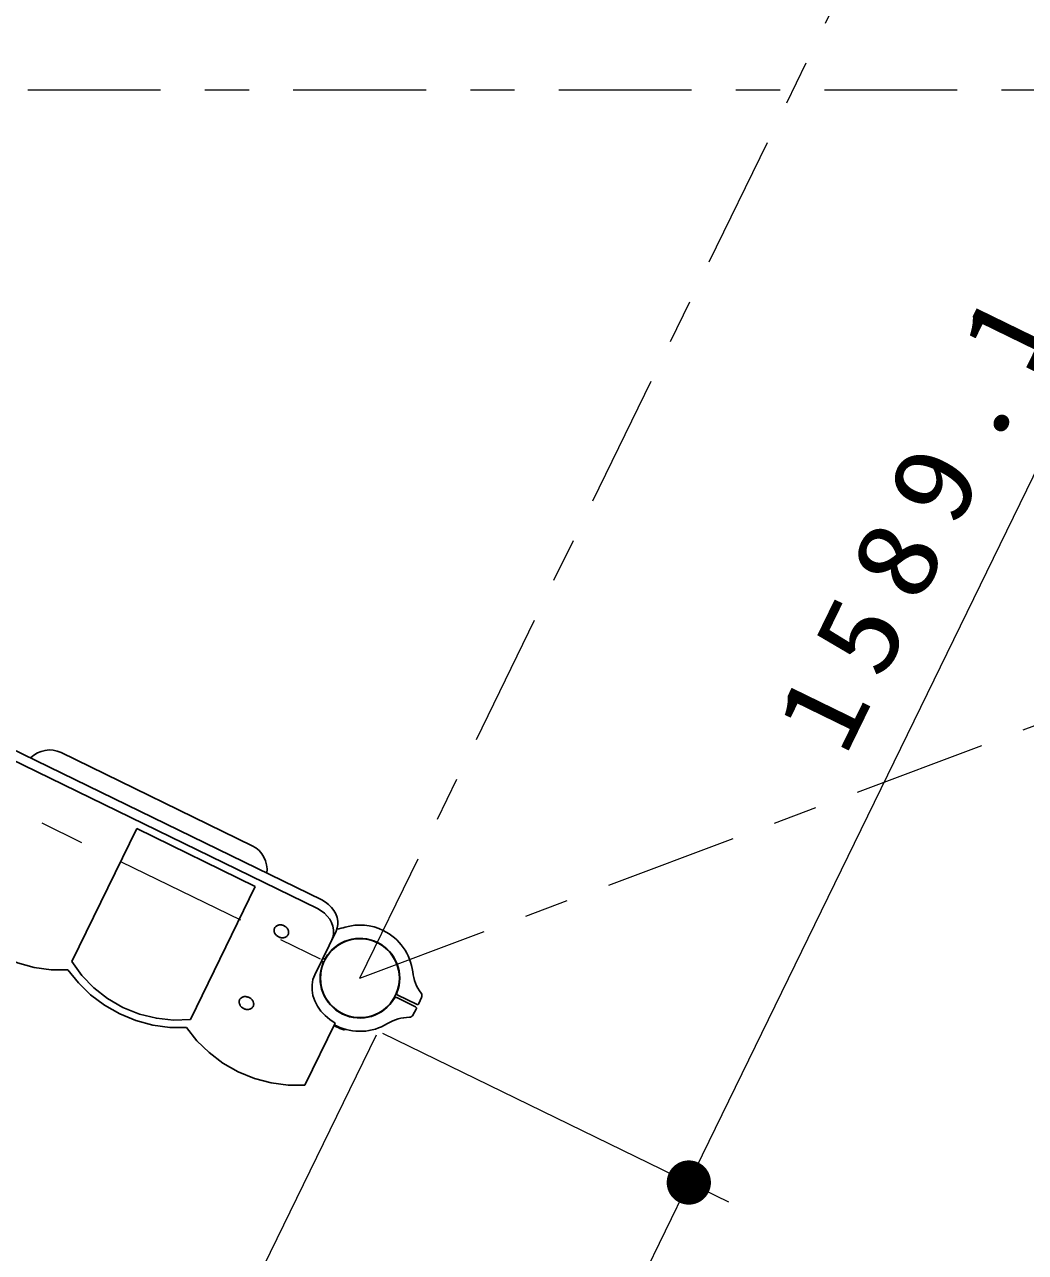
# Model space of a CAD drawing. Units: millimetres on the paper, scale 1:50. Extents: x -385 to 0, y -297 to 267.
# Drawn here: x -230.64 to -208.02, y 115.6 to 143.33 of the extents above; entities that cross this region are included whole.
import ezdxf

# ---------------------------------------------------------------- set-up
doc = ezdxf.new("R2010")
doc.units = ezdxf.units.MM
doc.linetypes.add('USER2', pattern=[6, 3, -1, 1, -1])
doc.layers.add('LY_1', color=7, linetype='Continuous', lineweight=25)
doc.styles.add('ＭＳ ゴシック', font='')
doc.styles.get('ＭＳ ゴシック').set_extended_font_data('MS Gothic')

# ---------------------------------------------------------------- blocks, each defined once
blk = doc.blocks.new('filled_dot')
at = {"color": 0, "linetype": 'Continuous', "lineweight": -2, "const_width": 1.25}
blk.add_lwpolyline([(-0.625, 0, 1), (0.625, 0, 1)], format="xyb", close=True, dxfattribs=at)

msp = doc.modelspace()

# ---------------------------------------------------------------- linework, layer by layer
at = {"layer": 'LY_1', "linetype": 'USER2', "lineweight": 13}
for p, q in [((-223.059, 121.793), (-148.094, 149.84)), ((-223.059, 121.793), (-209.907, 148.757)), ((-185.565, 141.851), (-345.565, 141.851)), ((-250.022, 134.944), (-223.059, 121.793))]:
    msp.add_line(p, q, dxfattribs=at)
at = {"layer": 'LY_1', "lineweight": 13}
for p, q in [((-201.697, 145.744), (-215.629, 117.178)), ((-222.696, 120.504), (-226.992, 111.696)), ((-222.55, 120.554), (-214.731, 116.74)), ((-215.629, 117.178), (-224.397, 99.202))]:
    msp.add_line(p, q, dxfattribs=at)
at = {"layer": 'LY_1', "color": 1}
for p, q in [((-234.616, 128.776), (-223.922, 123.561)), ((-234.712, 128.58), (-224.018, 123.365)), ((-224.079, 121.871), (-223.598, 122.856)), ((-224.305, 119.374), (-223.619, 120.781))]:
    msp.add_line(p, q, dxfattribs=at)
at = {"layer": 'LY_1', "color": 40}
msp.add_line((-229.808, 126.888), (-225.494, 124.784), dxfattribs=at)
at = {"layer": 'LY_1', "color": 2}
for p, q in [((-229.565, 122.167), (-228.099, 125.173)), ((-228.099, 125.173), (-225.424, 123.868)), ((-226.89, 120.862), (-225.424, 123.868)), ((-223.914, 122.177), (-223.926, 122.183)), ((-223.888, 122.231), (-223.9, 122.237)), ((-222.229, 121.355), (-221.806, 121.149)), ((-222.203, 121.409), (-221.779, 121.203)), ((-221.725, 121.222), (-221.666, 121.355)), ((-221.788, 121.094), (-221.862, 120.955))]:
    msp.add_line(p, q, dxfattribs=at)
at = {"layer": 'LY_1'}
msp.add_line((-223.397, 120.642), (-223.399, 120.639), dxfattribs=at)
at = {"layer": 'LY_1', "color": 1}
for points in [[(-223.598, 122.856), (-223.571, 122.928), (-223.558, 123.005), (-223.559, 123.085), (-223.575, 123.166), (-223.604, 123.245), (-223.646, 123.322), (-223.701, 123.393), (-223.766, 123.458), (-223.84, 123.514), (-223.922, 123.561)], [(-232.329, 123.288), (-232.095, 122.991), (-231.818, 122.721), (-231.504, 122.486), (-231.16, 122.291), (-230.795, 122.141), (-230.416, 122.038), (-230.033, 121.985), (-229.655, 121.983)], [(-223.694, 122.66), (-223.667, 122.732), (-223.654, 122.809), (-223.655, 122.889), (-223.67, 122.97), (-223.699, 123.049), (-223.742, 123.126), (-223.796, 123.197), (-223.862, 123.262), (-223.936, 123.318), (-224.018, 123.365)], [(-229.655, 121.983), (-229.421, 121.686), (-229.143, 121.417), (-228.829, 121.182), (-228.485, 120.987), (-228.12, 120.836), (-227.741, 120.733), (-227.358, 120.68), (-226.98, 120.679)], [(-224.079, 121.871), (-224.12, 121.761), (-224.142, 121.644), (-224.142, 121.523), (-224.122, 121.4), (-224.081, 121.279), (-224.021, 121.161), (-223.942, 121.05), (-223.848, 120.948), (-223.739, 120.858), (-223.619, 120.781)], [(-226.98, 120.679), (-226.746, 120.381), (-226.468, 120.112), (-226.154, 119.877), (-225.81, 119.682), (-225.445, 119.531), (-225.067, 119.428), (-224.684, 119.376), (-224.305, 119.374)]]:
    msp.add_lwpolyline(points, dxfattribs=at)
at = {"layer": 'LY_1'}
for points in [[(-224.682, 122.777), (-224.677, 122.788), (-224.673, 122.8), (-224.671, 122.812), (-224.67, 122.824), (-224.67, 122.837), (-224.671, 122.85), (-224.674, 122.862), (-224.678, 122.875), (-224.683, 122.887), (-224.689, 122.9), (-224.697, 122.911), (-224.705, 122.923), (-224.714, 122.934), (-224.725, 122.944), (-224.736, 122.953), (-224.748, 122.962), (-224.76, 122.97), (-224.773, 122.977), (-224.787, 122.983), (-224.801, 122.988), (-224.815, 122.992), (-224.829, 122.995), (-224.844, 122.996), (-224.858, 122.997), (-224.872, 122.997), (-224.886, 122.995), (-224.899, 122.993), (-224.912, 122.989), (-224.924, 122.984), (-224.936, 122.979), (-224.947, 122.972), (-224.957, 122.964), (-224.966, 122.956), (-224.974, 122.947), (-224.981, 122.937), (-224.987, 122.926), (-224.992, 122.915), (-224.995, 122.903), (-224.998, 122.891), (-224.999, 122.879), (-224.999, 122.866), (-224.997, 122.854), (-224.994, 122.841), (-224.991, 122.828), (-224.986, 122.816), (-224.979, 122.804), (-224.972, 122.792), (-224.964, 122.78), (-224.954, 122.77), (-224.944, 122.759), (-224.933, 122.75), (-224.921, 122.741), (-224.908, 122.733), (-224.895, 122.726), (-224.882, 122.72), (-224.868, 122.715), (-224.854, 122.711), (-224.839, 122.708), (-224.825, 122.707), (-224.811, 122.706), (-224.797, 122.706), (-224.783, 122.708), (-224.769, 122.71), (-224.756, 122.714), (-224.744, 122.719), (-224.732, 122.724), (-224.722, 122.731), (-224.712, 122.739), (-224.703, 122.747), (-224.694, 122.756), (-224.687, 122.766)], [(-225.472, 121.157), (-225.467, 121.168), (-225.463, 121.18), (-225.461, 121.192), (-225.46, 121.205), (-225.46, 121.217), (-225.461, 121.23), (-225.464, 121.243), (-225.468, 121.255), (-225.473, 121.268), (-225.479, 121.28), (-225.487, 121.292), (-225.495, 121.303), (-225.504, 121.314), (-225.515, 121.324), (-225.526, 121.333), (-225.538, 121.342), (-225.55, 121.35), (-225.563, 121.357), (-225.577, 121.363), (-225.591, 121.368), (-225.605, 121.372), (-225.619, 121.375), (-225.634, 121.377), (-225.648, 121.377), (-225.662, 121.377), (-225.676, 121.376), (-225.689, 121.373), (-225.702, 121.369), (-225.714, 121.365), (-225.726, 121.359), (-225.737, 121.352), (-225.747, 121.345), (-225.756, 121.336), (-225.764, 121.327), (-225.771, 121.317), (-225.777, 121.306), (-225.782, 121.295), (-225.785, 121.283), (-225.788, 121.271), (-225.789, 121.259), (-225.789, 121.246), (-225.787, 121.234), (-225.784, 121.221), (-225.781, 121.208), (-225.776, 121.196), (-225.769, 121.184), (-225.762, 121.172), (-225.754, 121.161), (-225.744, 121.15), (-225.734, 121.14), (-225.723, 121.13), (-225.711, 121.121), (-225.698, 121.114), (-225.685, 121.107), (-225.672, 121.101), (-225.658, 121.096), (-225.644, 121.092), (-225.629, 121.089), (-225.615, 121.087), (-225.601, 121.086), (-225.587, 121.087), (-225.573, 121.088), (-225.559, 121.091), (-225.546, 121.094), (-225.534, 121.099), (-225.522, 121.105), (-225.512, 121.111), (-225.502, 121.119), (-225.493, 121.127), (-225.484, 121.137), (-225.477, 121.147)]]:
    msp.add_lwpolyline(points, close=True, dxfattribs=at)
at = {"layer": 'LY_1', "color": 2}
msp.add_lwpolyline([(-229.565, 122.167), (-229.344, 121.857), (-229.074, 121.577), (-228.76, 121.334), (-228.413, 121.134), (-228.043, 120.984), (-227.658, 120.887), (-227.27, 120.846), (-226.89, 120.862)], dxfattribs=at)
at = {"layer": 'LY_1', "linetype": 'USER2', "lineweight": 13}
msp.add_circle((-265.565, 141.851), 80, dxfattribs=at)
at = {"layer": 'LY_1'}
msp.add_circle((-223.059, 121.793), 0.891, dxfattribs=at)
at = {"layer": 'LY_1', "color": 40}
for centre, start, end in [((-230.071, 126.348), 64, 135.541), ((-225.757, 124.244), 352.459, 64)]:
    msp.add_arc(centre, 0.6, start, end, dxfattribs=at)
at = {"layer": 'LY_1', "color": 2}
for centre, radius, start, end in [((-224.12, 125.442), 2.6, 281.9723, 286.2172), ((-223.059, 121.793), 1.2, 64, 106.2172), ((-223.059, 121.793), 1.2, 6.7272, 64), ((-223.059, 121.793), 0.9, 338.2707, 149.7293), ((-223.059, 121.793), 0.9, 158.2707, 329.7293), ((-223.932, 122.141), 0.04, 338.2707, 64), ((-223.87, 122.267), 0.04, 244, 329.7293), ((-220.874, 122.051), 1, 186.7272, 216.5412), ((-222.247, 121.319), 0.04, 64, 149.7293), ((-222.185, 121.445), 0.04, 158.2707, 244), ((-221.762, 121.239), 0.04, 244, 336), ((-221.757, 121.396), 0.1, 336, 36.5412), ((-221.757, 121.396), 0.1, 336, 36.5412), ((-221.944, 121.012), 0.1, 271.4588, 332), ((-221.823, 121.113), 0.04, 332, 64), ((-223.059, 121.793), 1.2, 241.134, 244), ((-223.059, 121.793), 1.2, 244, 301.2728), ((-221.916, 119.913), 1, 91.4588, 121.2728)]:
    msp.add_arc(centre, radius, start, end, dxfattribs=at)
at = {"layer": 'LY_1'}
for centre, radius, start, end in [((-223.059, 121.793), 1.22, 241.181, 244), ((-223.059, 121.793), 1.22, 244, 252.6269), ((-223.417, 120.648), 0.02, 252.6269, 334)]:
    msp.add_arc(centre, radius, start, end, dxfattribs=at)

# ---------------------------------------------------------------- block references
at = {"layer": 'LY_1', "lineweight": 13, "xscale": 0.4, "yscale": 0.4}
for rotation in [244, 64]:
    msp.add_blockref('filled_dot', (-215.629, 117.178), dxfattribs=dict(at, rotation=rotation))

# ---------------------------------------------------------------- texts
at = {"layer": 'LY_1', "insert": (-209.562, 131.899), "char_height": 1.833, "attachment_point": 8, "rotation": 64, "style": 'ＭＳ ゴシック'}
msp.add_mtext('\\T1.33;\\W1.15;1589.1', dxfattribs=at)

doc.saveas('drawing.dxf')
